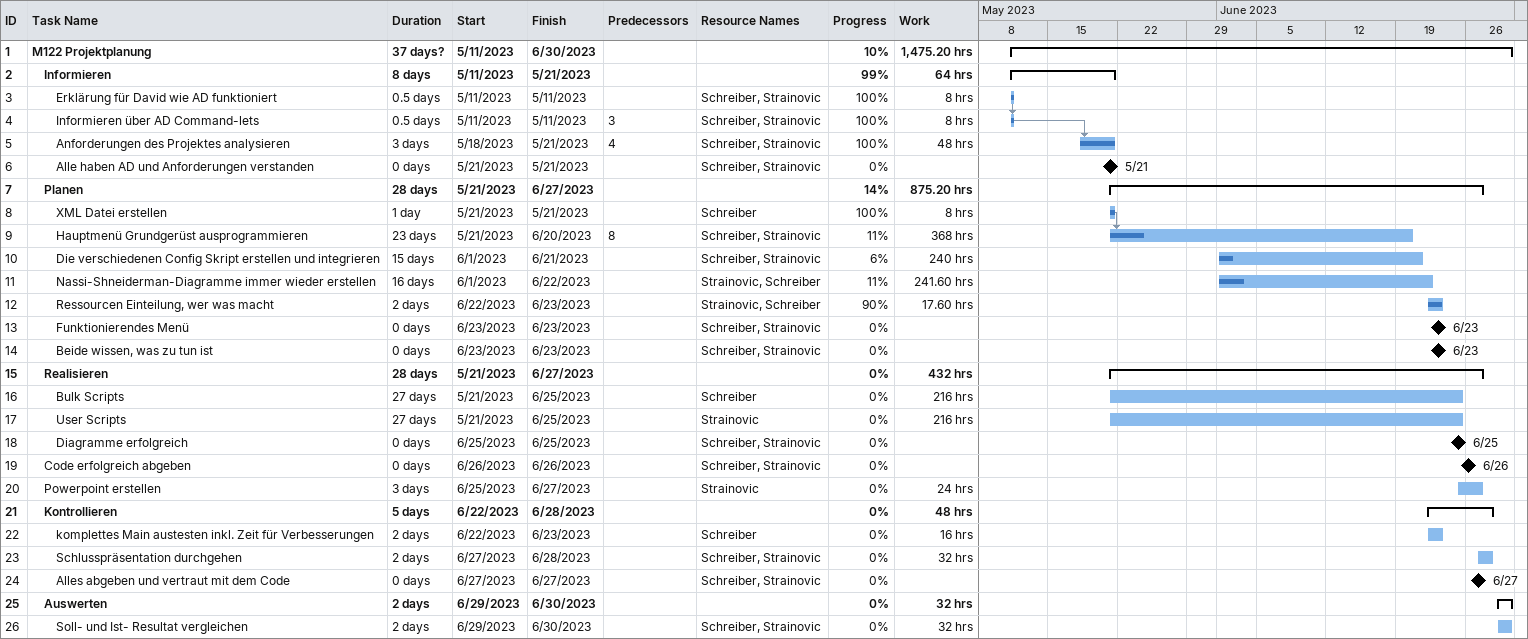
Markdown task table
| ID | Level | Task | Duration | Start | Finish | Predecessors | Resources | % complete | Work (h) |
|---|---|---|---|---|---|---|---|---|---|
| 1 | 1 | **M122 Projektplanung** | 37d? | 2023-05-11 | 2023-06-30 |  |  | 10 | 1475.20 |
| 2 | 2 | **Informieren** | 8d | 2023-05-11 | 2023-05-21 |  |  | 99 | 64 |
| 3 | 3 | Erklärung für David wie AD funktioniert | 0.5d | 2023-05-11 | 2023-05-11 |  | Schreiber, Strainovic | 100 | 8 |
| 4 | 3 | Informieren über AD Command-lets | 0.5d | 2023-05-11 | 2023-05-11 | 3 | Schreiber, Strainovic | 100 | 8 |
| 5 | 3 | Anforderungen des Projektes analysieren | 3d | 2023-05-18 | 2023-05-21 | 4 | Schreiber, Strainovic | 100 | 48 |
| 6 | 3 | Alle haben AD und Anforderungen verstanden | 0d | 2023-05-21 | 2023-05-21 |  | Schreiber, Strainovic | 0 |  |
| 7 | 2 | **Planen** | 28d | 2023-05-21 | 2023-06-27 |  |  | 14 | 875.20 |
| 8 | 3 | XML Datei erstellen | 1d | 2023-05-21 | 2023-05-21 |  | Schreiber | 100 | 8 |
| 9 | 3 | Hauptmenü Grundgerüst ausprogrammieren | 23d | 2023-05-21 | 2023-06-20 | 8 | Schreiber, Strainovic | 11 | 368 |
| 10 | 3 | Die verschiedenen Config Skript erstellen und integrieren | 15d | 2023-06-01 | 2023-06-21 |  | Schreiber, Strainovic | 6 | 240 |
| 11 | 3 | Nassi-Shneiderman-Diagramme immer wieder erstellen | 16d | 2023-06-01 | 2023-06-22 |  | Strainovic, Schreiber | 11 | 241.60 |
| 12 | 3 | Ressourcen Einteilung, wer was macht | 2d | 2023-06-22 | 2023-06-23 |  | Strainovic, Schreiber | 90 | 17.60 |
| 13 | 3 | Funktionierendes Menü | 0d | 2023-06-23 | 2023-06-23 |  | Schreiber, Strainovic | 0 |  |
| 14 | 3 | Beide wissen, was zu tun ist | 0d | 2023-06-23 | 2023-06-23 |  | Schreiber, Strainovic | 0 |  |
| 15 | 2 | **Realisieren** | 28d | 2023-05-21 | 2023-06-27 |  |  | 0 | 432 |
| 16 | 3 | Bulk Scripts | 27d | 2023-05-21 | 2023-06-25 |  | Schreiber | 0 | 216 |
| 17 | 3 | User Scripts | 27d | 2023-05-21 | 2023-06-25 |  | Strainovic | 0 | 216 |
| 18 | 3 | Diagramme erfolgreich | 0d | 2023-06-25 | 2023-06-25 |  | Schreiber, Strainovic | 0 |  |
| 19 | 2 | Code erfolgreich abgeben | 0d | 2023-06-26 | 2023-06-26 |  | Schreiber, Strainovic | 0 |  |
| 20 | 2 | Powerpoint erstellen | 3d | 2023-06-25 | 2023-06-27 |  | Strainovic | 0 | 24 |
| 21 | 2 | **Kontrollieren** | 5d | 2023-06-22 | 2023-06-28 |  |  | 0 | 48 |
| 22 | 3 | komplettes Main austesten inkl. Zeit für Verbesserungen | 2d | 2023-06-22 | 2023-06-23 |  | Schreiber | 0 | 16 |
| 23 | 3 | Schlusspräsentation durchgehen | 2d | 2023-06-27 | 2023-06-28 |  | Schreiber, Strainovic | 0 | 32 |
| 24 | 3 | Alles abgeben und vertraut mit dem Code | 0d | 2023-06-27 | 2023-06-27 |  | Schreiber, Strainovic | 0 |  |
| 25 | 2 | **Auswerten** | 2d | 2023-06-29 | 2023-06-30 |  |  | 0 | 32 |
| 26 | 3 | Soll- und Ist- Resultat vergleichen | 2d | 2023-06-29 | 2023-06-30 |  | Schreiber, Strainovic | 0 | 32 |
